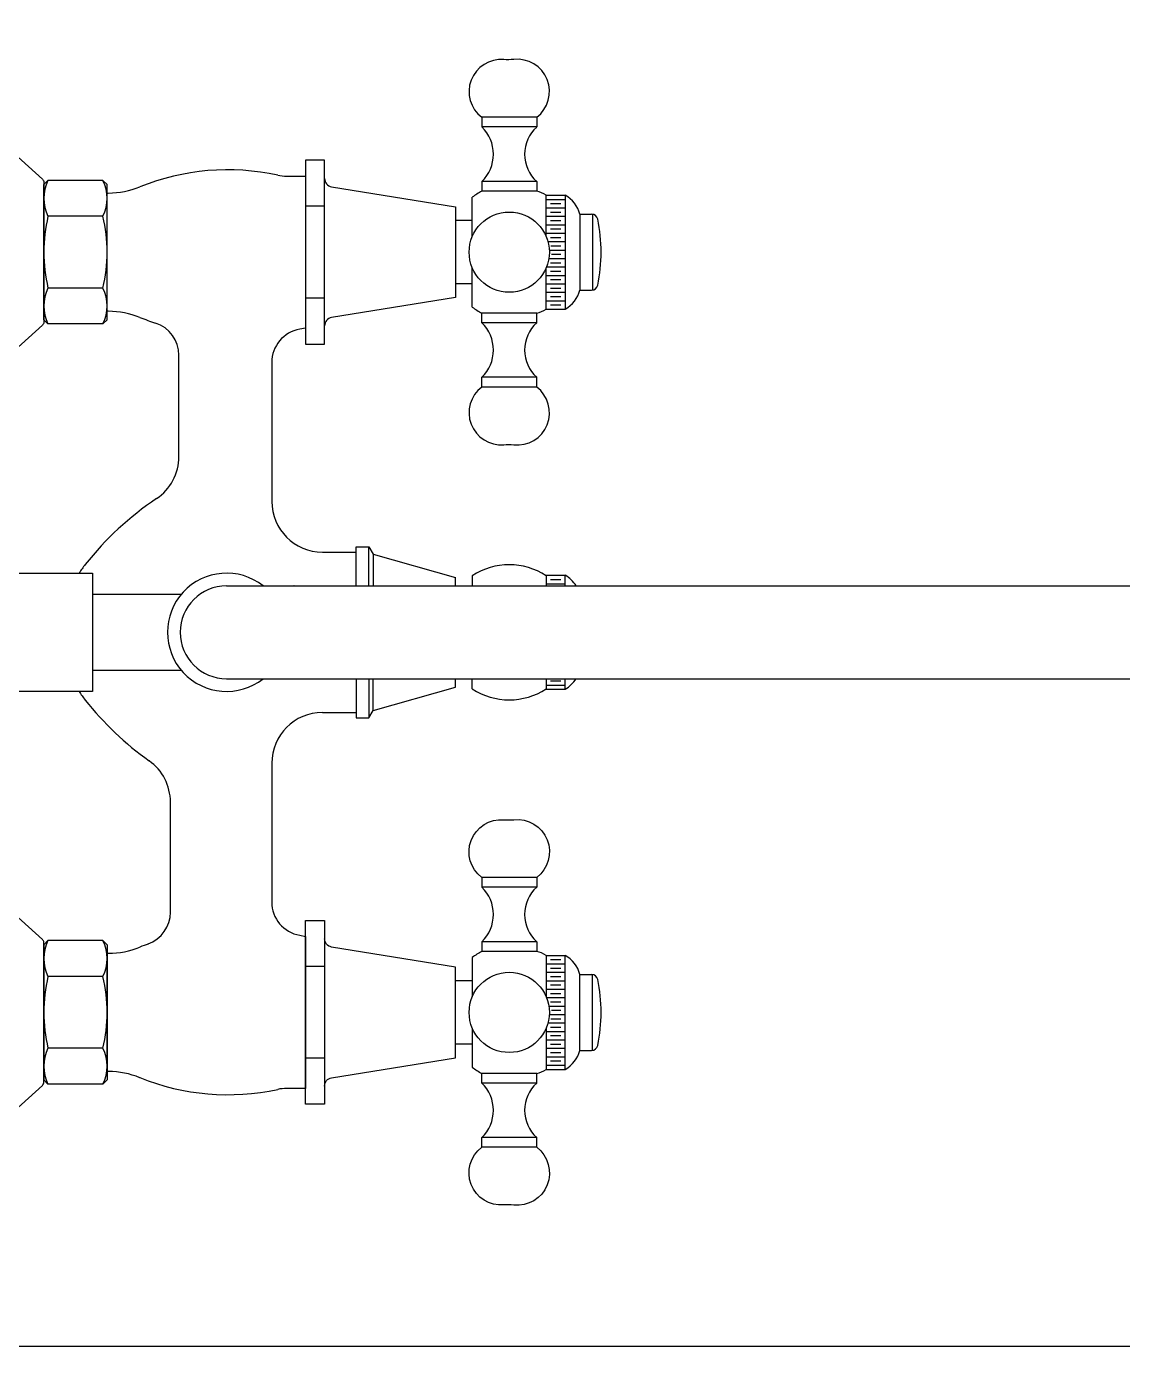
# Model space of a CAD drawing. Header units: millimetres. Extents: x 7820 to 8643, y -320 to 1669.
# Drawn here: x 7972.1 to 8231.7, y -319.8 to -7.3 of the extents above; entities that cross this region are included whole.
import ezdxf

# ---------------------------------------------------------------- set-up
doc = ezdxf.new("R2010")
doc.units = ezdxf.units.MM
doc.header["$MEASUREMENT"] = 0

msp = doc.modelspace()

# ---------------------------------------------------------------- linework, layer by layer
for p, q in [((8092.92, -28.78), (8079.92, -28.78)), ((8079.92, -28.78), (8079.92, -31.08)), ((8092.92, -31.08), (8079.92, -31.08)), ((8092.92, -28.78), (8092.92, -31.08)), ((7976.17, -44.72), (7977.17, -43.72)), ((7990.17, -43.72), (7977.17, -43.72)), ((7991.17, -44.72), (7990.17, -43.72)), ((8033.71, -42.72), (8038.17, -42.72)), ((8038.17, -42.72), (8038.17, -78.72)), ((7976.17, -76.72), (7976.17, -44.72)), ((7991.17, -76.72), (7991.17, -44.72)), ((7991.17, -74.72), (7991.17, -46.72)), ((7991.17, -46.72), (7991.46, -46.72)), ((8092.92, -43.98), (8079.92, -43.98)), ((8079.92, -43.98), (8079.92, -46.28)), ((8092.92, -46.28), (8079.92, -46.28)), ((8092.92, -43.98), (8092.92, -46.28)), ((8042.67, -49.84), (8038.17, -49.84)), ((8077.67, -57.02), (8077.67, -47.72)), ((8095.17, -57.02), (8095.17, -47.22)), ((8095.17, -47.22), (8099.67, -47.22)), ((8095.17, -48.22), (8099.67, -48.22)), ((8096.17, -49.22), (8098.67, -49.22)), ((8099.67, -47.22), (8099.67, -74.22)), ((7990.17, -52.22), (7977.17, -52.22)), ((8095.17, -50.22), (8099.67, -50.22)), ((8095.17, -52.22), (8099.67, -52.22)), ((8096.17, -51.22), (8098.67, -51.22)), ((8103.17, -51.72), (8105.91, -51.72)), ((8103.17, -51.72), (8103.17, -69.72)), ((8106.17, -51.72), (8106.17, -69.72)), ((8077.67, -53.22), (8073.67, -53.22)), ((8095.17, -54.22), (8099.67, -54.22)), ((8095.17, -56.22), (8099.67, -56.22)), ((8096.17, -53.22), (8098.67, -53.22)), ((8096.17, -55.22), (8098.67, -55.22)), ((8095.59, -58.22), (8099.67, -58.22)), ((8096.17, -57.22), (8098.67, -57.22)), ((8096.27, -59.22), (8098.67, -59.22)), ((8095.8, -62.22), (8099.67, -62.22)), ((8095.91, -60.22), (8099.67, -60.22)), ((8096.4, -61.22), (8098.67, -61.22)), ((8077.67, -73.72), (8077.67, -64.42)), ((8095.17, -64.22), (8099.67, -64.22)), ((8095.17, -74.22), (8095.17, -64.42)), ((8096.17, -63.22), (8098.67, -63.22)), ((8096.17, -65.22), (8098.67, -65.22)), ((8077.67, -68.22), (8073.67, -68.22)), ((8095.17, -66.22), (8099.67, -66.22)), ((8095.17, -68.22), (8099.67, -68.22)), ((8096.17, -67.22), (8098.67, -67.22)), ((7990.17, -69.22), (7977.17, -69.22)), ((8042.67, -71.59), (8038.17, -71.59)), ((8095.17, -70.22), (8099.67, -70.22)), ((8096.17, -69.22), (8098.67, -69.22)), ((8096.17, -71.22), (8098.67, -71.22)), ((8103.17, -69.72), (8105.91, -69.72)), ((7991.46, -74.72), (7991.17, -74.72)), ((8095.17, -72.22), (8099.67, -72.22)), ((8095.17, -74.22), (8099.67, -74.22)), ((8096.17, -73.22), (8098.67, -73.22)), ((7976.17, -76.72), (7977.17, -77.72)), ((7990.17, -77.72), (7977.17, -77.72)), ((7991.17, -76.72), (7990.17, -77.72)), ((8092.92, -75.15), (8079.92, -75.15)), ((8092.92, -75.15), (8079.92, -75.15)), ((8079.92, -77.45), (8079.92, -75.15)), ((8092.92, -77.45), (8079.92, -77.45)), ((8092.92, -77.45), (8092.92, -75.15)), ((8038.17, -78.72), (8036.78, -78.96)), ((8008.17, -109.12), (8008.17, -85.12)), ((8030.17, -86.84), (8030.17, -119.72)), ((8092.92, -90.35), (8079.92, -90.35)), ((8079.92, -92.65), (8079.92, -90.35)), ((8092.92, -92.65), (8092.92, -90.35)), ((8092.92, -92.65), (8079.92, -92.65)), ((8050.17, -139.72), (8050.17, -130.47)), ((8050.17, -130.47), (8053.17, -130.47)), ((8053.17, -139.72), (8053.17, -130.47)), ((8053.17, -130.47), (8054.18, -132.22)), ((8054.18, -132.22), (8073.67, -137.72)), ((8054.18, -132.22), (8054.18, -139.72)), ((8077.67, -137.32), (8077.67, -139.72)), ((8095.17, -137.22), (8095.17, -139.72)), ((8095.17, -137.22), (8099.67, -137.22)), ((8095.17, -137.22), (8095.17, -139.72)), ((8099.67, -139.72), (8099.67, -137.22)), ((8019.47, -139.72), (8363.47, -139.72)), ((8035.47, -139.72), (8035.4, -139.72)), ((8035.47, -139.72), (8037.47, -139.72)), ((8073.67, -139.72), (8073.67, -137.72)), ((8095.17, -139.22), (8099.67, -139.22)), ((8096.17, -138.22), (8098.67, -138.22)), ((7987.75, -141.72), (8008.75, -141.72)), ((7987.75, -159.72), (8008.75, -159.72)), ((8019.47, -161.72), (8363.47, -161.72)), ((8035.47, -161.72), (8037.47, -161.72)), ((8050.17, -161.72), (8050.17, -170.97)), ((8053.17, -161.72), (8053.17, -170.97)), ((8054.18, -169.22), (8054.18, -161.72)), ((8073.67, -163.72), (8073.67, -161.72)), ((8077.67, -164.11), (8077.67, -161.72)), ((8095.17, -161.72), (8095.17, -164.22)), ((8095.17, -161.72), (8095.17, -164.22)), ((8096.17, -162.22), (8098.67, -162.22)), ((8099.67, -164.22), (8099.67, -161.72)), ((8054.18, -169.22), (8073.67, -163.72)), ((8095.17, -163.22), (8099.67, -163.22)), ((8095.17, -164.22), (8099.67, -164.22)), ((8050.17, -170.97), (8053.17, -170.97)), ((8053.17, -170.97), (8054.18, -169.22)), ((8030.17, -181.72), (8030.17, -214.59)), ((8006.17, -216.99), (8006.17, -190.92)), ((8092.92, -208.78), (8079.92, -208.78)), ((8079.92, -208.78), (8079.92, -211.08)), ((8092.92, -208.78), (8092.92, -211.08)), ((8092.92, -211.08), (8079.92, -211.08)), ((7976.17, -224.72), (7977.17, -223.72)), ((7976.17, -224.72), (7976.17, -256.72)), ((7990.17, -223.72), (7977.17, -223.72)), ((7991.17, -224.72), (7990.17, -223.72)), ((7991.17, -224.72), (7991.17, -256.72)), ((8036.78, -222.47), (8038.17, -222.72)), ((8038.17, -222.72), (8038.17, -258.72)), ((8092.92, -223.98), (8079.92, -223.98)), ((8079.92, -223.98), (8079.92, -226.28)), ((8092.92, -223.98), (8092.92, -226.28)), ((7991.17, -254.72), (7991.17, -226.72)), ((7991.17, -226.72), (7991.46, -226.72)), ((8077.67, -227.72), (8077.67, -237.02)), ((8092.92, -226.28), (8079.92, -226.28)), ((8092.92, -226.28), (8079.92, -226.28)), ((8095.17, -227.22), (8095.17, -237.02)), ((8095.17, -227.22), (8099.67, -227.22)), ((8095.17, -227.22), (8095.17, -237.02)), ((8099.67, -254.22), (8099.67, -227.22)), ((8042.67, -229.84), (8038.17, -229.84)), ((8095.17, -229.22), (8099.67, -229.22)), ((8095.17, -231.22), (8099.67, -231.22)), ((8096.17, -228.22), (8098.67, -228.22)), ((8096.17, -230.22), (8098.67, -230.22)), ((7990.17, -232.22), (7977.17, -232.22)), ((8077.67, -233.22), (8073.67, -233.22)), ((8095.17, -233.22), (8099.67, -233.22)), ((8096.17, -232.22), (8098.67, -232.22)), ((8096.17, -234.22), (8098.67, -234.22)), ((8103.17, -231.72), (8105.91, -231.72)), ((8103.17, -249.72), (8103.17, -231.72)), ((8106.17, -249.72), (8106.17, -231.72)), ((8095.17, -235.22), (8099.67, -235.22)), ((8095.17, -237.22), (8099.67, -237.22)), ((8096.17, -236.22), (8098.67, -236.22)), ((8095.8, -239.22), (8099.67, -239.22)), ((8096.17, -238.22), (8098.67, -238.22)), ((8096.4, -240.22), (8098.67, -240.22)), ((8095.59, -243.22), (8099.67, -243.22)), ((8095.91, -241.22), (8099.67, -241.22)), ((8096.27, -242.22), (8098.67, -242.22)), ((8077.67, -244.42), (8077.67, -253.72)), ((8095.17, -244.42), (8095.17, -254.22)), ((8095.17, -244.42), (8095.17, -254.22)), ((8095.17, -245.22), (8099.67, -245.22)), ((8096.17, -244.22), (8098.67, -244.22)), ((8096.17, -246.22), (8098.67, -246.22)), ((7990.17, -249.22), (7977.17, -249.22)), ((8077.67, -248.22), (8073.67, -248.22)), ((8095.17, -247.22), (8099.67, -247.22)), ((8095.17, -249.22), (8099.67, -249.22)), ((8096.17, -248.22), (8098.67, -248.22)), ((8103.17, -249.72), (8105.91, -249.72)), ((8042.67, -251.59), (8038.17, -251.59)), ((8095.17, -251.22), (8099.67, -251.22)), ((8096.17, -250.22), (8098.67, -250.22)), ((8096.17, -252.22), (8098.67, -252.22)), ((7991.46, -254.72), (7991.17, -254.72)), ((8092.92, -255.15), (8079.92, -255.15)), ((8079.92, -257.45), (8079.92, -255.15)), ((8092.92, -257.45), (8092.92, -255.15)), ((8095.17, -253.22), (8099.67, -253.22)), ((8095.17, -254.22), (8099.67, -254.22)), ((7976.17, -256.72), (7977.17, -257.72)), ((7990.17, -257.72), (7977.17, -257.72)), ((7991.17, -256.72), (7990.17, -257.72)), ((8038.17, -258.72), (8033.71, -258.72)), ((8092.92, -257.45), (8079.92, -257.45)), ((8092.92, -270.35), (8079.92, -270.35)), ((8079.92, -272.65), (8079.92, -270.35)), ((8092.92, -272.65), (8092.92, -270.35)), ((8092.92, -272.65), (8079.92, -272.65))]:
    msp.add_line(p, q)
at = {"linetype": 'Continuous'}
for p, q in [((8042.17, -131.72), (8050.17, -131.72)), ((8042.17, -169.72), (8050.17, -169.72))]:
    msp.add_line(p, q, dxfattribs=at)
for points in [[(7820.09, 1669.11), (8643.29, 1669.11), (8643.29, -319.84), (7820.09, -319.84)], [(8038.17, -38.97), (8038.17, -82.47), (8042.67, -82.47), (8042.67, -38.97)], [(8038.17, -262.47), (8038.17, -218.97), (8042.67, -218.97), (8042.67, -262.47)]]:
    msp.add_lwpolyline(points, close=True)
for points in [[(8092.92, -28.78, 0.761441), (8087.47, -15.09, -0.048575), (8085.14, -15.12, 0.752383), (8079.92, -28.78)], [(8042.67, -43.26, 0.368115), (8044.35, -45.24), (8073.67, -49.97), (8073.67, -71.47), (8044.35, -76.19, 0.368115), (8042.67, -78.17)], [(8079.92, -92.65, 0.752383), (8085.14, -106.31, -0.048575), (8087.47, -106.34, 0.761441), (8092.92, -92.65)], [(8079.92, -208.78, -0.752383), (8085.14, -195.12, 0.048575), (8087.47, -195.09, -0.761441), (8092.92, -208.78)], [(8042.67, -258.17, -0.368115), (8044.35, -256.19), (8073.67, -251.47), (8073.67, -229.97), (8044.35, -225.24, -0.368115), (8042.67, -223.26)], [(8092.92, -272.65, -0.761441), (8087.47, -286.34, 0.048575), (8085.14, -286.31, -0.752383), (8079.92, -272.65)]]:
    msp.add_lwpolyline(points, format="xyb")
for points in [[(7976.17, -44.17), (7976.17, -77.26, -0.212557), (7975.84, -78), (7956.74, -95.2, -0.185339), (7955.4, -95.72), (7946.17, -95.72), (7946.17, -25.72), (7955.4, -25.72, -0.185339), (7956.74, -26.23), (7975.84, -43.43, -0.212557)], [(7976.17, -257.26), (7976.17, -224.17, 0.212557), (7975.84, -223.43), (7956.74, -206.23, 0.185339), (7955.4, -205.72), (7946.17, -205.72), (7946.17, -275.72), (7955.4, -275.72, 0.185339), (7956.74, -275.2), (7975.84, -258, 0.212557)]]:
    msp.add_lwpolyline(points, format="xyb", close=True)
msp.add_lwpolyline([(7967.9, -136.72), (7987.75, -136.72), (7987.75, -164.72), (7967.9, -164.72)])
for centre in [(8086.42, -60.72), (8086.42, -240.72)]:
    msp.add_circle(centre, 9.5)
for centre, radius, start, end in [((8073.73, -37.53), 8.94, 313.8174, 46.1826), ((8098.71, -37.53), 8.66, 131.8898, 228.1102), ((7985.7, -47.97), 9.53, 153.519, 206.481), ((7981.64, -47.97), 9.53, 333.519, 26.481), ((8019.76, -96.79), 55.57, 77.7214, 111.9939), ((8033.71, -32.72), 10, 257.7214, 270), ((7991.46, -26.72), 20, 270, 291.9939), ((8086.42, -58.98), 14.26, 117.1169, 127.8493), ((8091.44, -53.03), 6.91, 57.3403, 77.6382), ((8095.81, -53.83), 7.66, 16.0401, 59.7098), ((8012.8, -60.72), 36.63, 166.5803, 193.4197), ((7954.55, -60.72), 36.63, 346.5803, 13.4197), ((8105.91, -53.22), 1.5, 11.6415, 90), ((8069.5, -60.72), 38.67, 348.3585, 11.6415), ((8105.91, -68.22), 1.5, 270, 348.3585), ((7985.7, -73.47), 9.53, 153.519, 206.481), ((7981.64, -73.47), 9.53, 333.519, 26.481), ((8095.81, -67.6), 7.66, 300.2902, 343.9599), ((7991.46, -94.72), 20, 68.0061, 90), ((8086.42, -62.46), 14.26, 232.1507, 242.8831), ((8091.44, -68.4), 6.91, 282.3618, 302.6597), ((8019.76, -24.64), 55.57, 248.0061, 252.0512), ((8000.17, -85.12), 8, 0, 72.0512), ((8073.73, -83.9), 8.94, 313.8174, 46.1826), ((8098.71, -83.9), 8.66, 131.8898, 228.1102), ((8038.17, -86.84), 8, 100, 180), ((7996.17, -109.12), 12, 303.9114, 0), ((8042.17, -119.72), 12, 180, 270), ((8019.47, -150.72), 14, 51.7868, 308.2132), ((8086.42, -150.72), 16, 56.8471, 123.1529), ((8095.8, -143.83), 7.66, 32.4984, 59.7098), ((8019.47, -150.72), 11, 90, 270), ((8095.8, -157.6), 7.66, 300.2902, 327.5016), ((8086.42, -150.72), 16, 236.8471, 303.1529), ((8042.17, -181.72), 12, 90, 180), ((7994.17, -190.92), 12, 0, 54.4862), ((8073.73, -217.53), 8.94, 313.8174, 46.1826), ((8098.71, -217.53), 8.66, 131.8898, 228.1102), ((8038.17, -214.59), 8, 180, 260), ((7998.17, -216.99), 8, 289.8541, 0), ((7985.7, -227.97), 9.53, 153.519, 206.481), ((7981.64, -227.97), 9.53, 333.519, 26.481), ((8019.76, -276.79), 55.57, 109.8541, 111.9939), ((7991.46, -206.72), 20, 270, 291.9939), ((8086.42, -238.98), 14.26, 117.1169, 127.8493), ((8091.44, -233.03), 6.91, 57.3403, 77.6382), ((8095.81, -233.83), 7.66, 16.0401, 59.7098), ((8012.8, -240.72), 36.63, 166.5803, 193.4197), ((7954.55, -240.72), 36.63, 346.5803, 13.4197), ((8105.91, -233.22), 1.5, 11.6415, 90), ((8069.5, -240.72), 38.67, 348.3585, 11.6415), ((7985.7, -253.47), 9.53, 153.519, 206.481), ((7981.64, -253.47), 9.53, 333.519, 26.481), ((8095.81, -247.6), 7.66, 300.2902, 343.9599), ((8105.91, -248.22), 1.5, 270, 348.3585), ((7991.46, -274.72), 20, 68.0061, 90), ((8019.76, -204.64), 55.57, 248.0061, 282.2786), ((8086.42, -242.46), 14.26, 232.1507, 242.8831), ((8091.44, -248.4), 6.91, 282.3618, 302.6597), ((8033.71, -268.72), 10, 90, 102.2786), ((8073.73, -263.9), 8.94, 313.8174, 46.1826), ((8098.71, -263.9), 8.66, 131.8898, 228.1102)]:
    msp.add_arc(centre, radius, start, end)
for centre, radius, start, end in [((8044.71, -181.32), 75, 123.9114, 141.5279), ((8006.19, -150.72), 25.8, 141.5279, 147.1361), ((8006.19, -150.72), 25.8, 212.8639, 218.4721), ((8044.71, -120.11), 75, 218.4721, 234.4862)]:
    msp.add_arc(centre, radius, start, end, dxfattribs=at)

doc.saveas('drawing.dxf')
